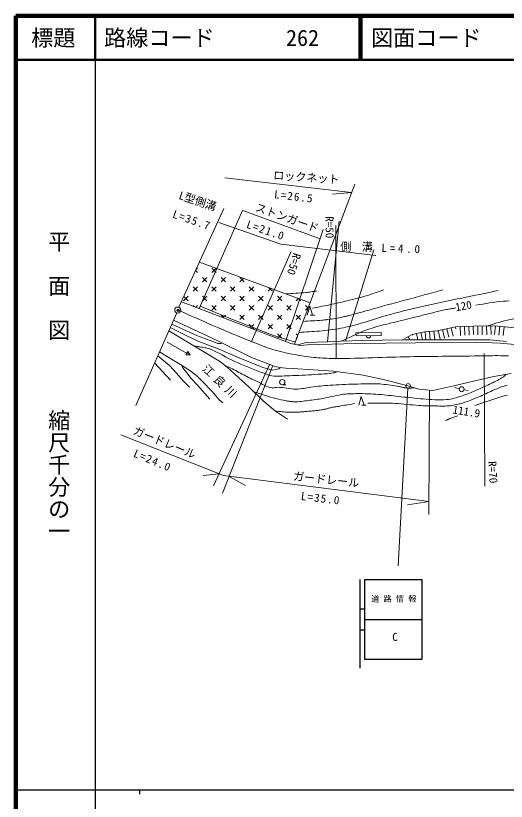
# Model space of a CAD drawing. Units: millimetres, scale not verified. Extents: x 40000 to 680000, y 20000 to 380000.
# Drawn here: x 40000 to 150980, y 202409 to 380000 of the extents above; entities that cross this region are included whole.
import ezdxf
from ezdxf.enums import TextEntityAlignment as Align

# ---------------------------------------------------------------- set-up
doc = ezdxf.new("R2010")
doc.units = ezdxf.units.MM
doc.header["$LTSCALE"] = 1000
doc.header["$PDMODE"] = 32
doc.header["$PDSIZE"] = 500
doc.linetypes.add('CHAIN', pattern=[18.5, 12, -1.5, 3.5, -1.5])
for name, color, linetype, lineweight in [('M-BGD', 7, 'Continuous', 13), ('M-BMK', 2, 'Continuous', 13), ('M-STR-HTXT', 7, 'Continuous', 13), ('M-STR-STRC', 7, 'Continuous', 25), ('M-TTL', 2, 'Continuous', 140), ('M-TTL-BAND', 7, 'Continuous', 25), ('M-TTL-LINE', 7, 'Continuous', 50)]:
    doc.layers.add(name, color=color, linetype=linetype, lineweight=lineweight)
doc.layers.add('M-OTRS', color=6, linetype='Continuous')
doc.layers.add('M-TTL-TXT', color=7, linetype='Continuous')
doc.styles.add('@ＭＳ ゴシック', font='')
doc.styles.add('ＭＳ ゴシック', font='')
doc.styles.get('@ＭＳ ゴシック').set_extended_font_data('@MS Gothic')
doc.styles.get('ＭＳ ゴシック').set_extended_font_data('MS Gothic')

# ---------------------------------------------------------------- blocks, each defined once
blk = doc.blocks.new('針葉樹林')
at = {"color": 7, "linetype": 'Continuous', "lineweight": 13}
for p, q in [((-0.6, -1), (0, 1)), ((0, 1), (0.6, -1)), ((0.1, -1), (1.1, -1))]:
    blk.add_line(p, q, dxfattribs=at)
blk = doc.blocks.new('広葉樹林')
at = {"color": 7, "linetype": 'Continuous', "lineweight": 13}
blk.add_line((0, -0.75), (1, -0.75), dxfattribs=at)
blk.add_circle((0, 0), 0.75, dxfattribs=at)
blk = doc.blocks.new('電力柱')
at = {"color": 7, "linetype": 'Continuous', "lineweight": 13}
blk.add_circle((0, 0), 0.5, dxfattribs=at)

msp = doc.modelspace()

# ---------------------------------------------------------------- linework, layer by layer
at = {"layer": 'M-BGD'}
for p, q in [((76924, 314083), (87063, 336445)), ((81542, 324267), (106596, 315074)), ((80682, 322370), (81111, 321941)), ((80799, 322630), (81111, 322941)), ((84353, 322941), (85353, 321941)), ((84353, 321941), (85300, 322888)), ((82232, 320820), (83232, 319820)), ((82232, 319820), (83232, 320820)), ((86475, 320820), (87475, 319820)), ((86475, 319820), (87475, 320820)), ((90717, 320820), (91717, 319820)), ((90717, 319820), (91508, 320610)), ((80111, 318699), (81111, 317699)), ((80111, 317699), (81111, 318699)), ((84353, 318699), (85353, 317699)), ((84353, 317699), (85353, 318699)), ((88596, 318699), (89596, 317699)), ((88596, 317699), (89596, 318699)), ((92839, 318699), (93839, 317699)), ((92839, 317699), (93839, 318699)), ((97081, 317699), (97715, 318333)), ((97292, 318488), (98081, 317699)), ((77989, 315577), (78989, 316577)), ((78034, 316532), (78989, 315577)), ((82232, 316577), (83232, 315577)), ((82232, 315577), (83232, 316577)), ((86475, 316577), (87475, 315577)), ((86475, 315577), (87475, 316577)), ((90717, 316577), (91717, 315577)), ((90717, 315577), (91717, 316577)), ((94960, 316577), (95960, 315577)), ((94960, 315577), (95960, 316577)), ((99203, 316577), (100203, 315577)), ((99203, 315577), (100203, 316577)), ((77494, 315341), (102236, 305889)), ((80111, 314456), (80267, 314299)), ((80767, 314112), (81111, 314456)), ((84353, 314456), (85353, 313456)), ((84353, 313456), (85353, 314456)), ((88596, 314456), (89596, 313456)), ((88596, 313456), (89596, 314456)), ((92839, 314456), (93839, 313456)), ((92839, 313456), (93839, 314456)), ((97081, 314456), (98081, 313456)), ((97081, 313456), (98081, 314456)), ((101324, 314456), (102324, 313456)), ((101324, 313456), (102324, 314456)), ((103445, 315577), (103923, 316055)), ((103993, 316029), (104445, 315577)), ((105567, 314456), (106146, 313876)), ((76419, 312808), (67159, 291895)), ((81765, 314329), (89048, 311328)), ((105567, 313456), (106242, 314132)), ((75701, 311184), (85585, 306563)), ((86475, 312335), (87060, 311749)), ((86936, 311796), (87475, 312335)), ((89048, 311328), (94328, 309263)), ((90717, 312335), (91717, 311335)), ((90717, 311335), (91717, 312335)), ((94960, 312335), (95960, 311335)), ((94960, 311335), (95960, 312335)), ((99203, 312335), (100203, 311335)), ((99203, 311335), (100203, 312335)), ((103445, 312335), (104445, 311335)), ((103445, 311335), (104445, 312335)), ((75814, 309088), (74975, 309546)), ((81145, 307666), (75307, 310296)), ((78078, 307927), (75814, 309088)), ((92839, 310213), (93839, 309213)), ((93105, 309479), (93839, 310213)), ((94328, 309263), (98338, 307725)), ((97081, 310213), (98081, 309213)), ((97081, 309213), (98081, 310213)), ((101324, 310213), (102324, 309213)), ((101324, 309213), (102324, 310213)), ((136580, 309052), (137002, 307097)), ((137558, 309263), (137980, 307308)), ((138536, 309474), (138957, 307519)), ((139514, 309677), (139534, 309178)), ((140513, 309717), (140593, 307719)), ((141512, 309757), (141592, 307759)), ((142512, 309797), (142592, 307799)), ((143511, 309837), (143542, 307936)), ((144511, 309853), (144543, 307853)), ((145511, 309869), (145543, 307870)), ((146510, 309886), (146543, 307886)), ((147510, 309902), (147543, 307902)), ((148510, 309904), (148302, 307915)), ((149504, 309800), (149297, 307811)), ((150499, 309697), (150292, 307708)), ((81423, 304698), (74632, 308761)), ((81019, 306515), (78078, 307927)), ((85198, 306109), (81145, 307666)), ((98338, 307725), (103261, 306166)), ((99203, 308092), (100203, 307092)), ((99274, 307163), (100203, 308092)), ((103445, 308092), (103829, 307709)), ((103445, 307092), (103688, 307335)), ((116971, 308316), (122656, 308407)), ((116971, 308316), (116983, 307616)), ((116983, 307616), (122667, 307707)), ((122656, 308407), (122667, 307707)), ((128812, 307437), (129194, 306742)), ((129690, 307913), (129727, 307754)), ((130665, 308136), (130984, 306742)), ((131640, 308358), (132009, 306742)), ((132618, 308562), (132769, 306742)), ((133614, 308645), (133773, 306742)), ((134611, 308728), (134776, 306742)), ((135603, 308841), (136025, 306886)), ((74246, 306175), (79499, 303276)), ((86204, 304561), (81019, 306515)), ((85749, 305925), (85198, 306109)), ((85585, 306563), (93353, 302752)), ((86407, 305905), (85749, 305925)), ((86660, 306036), (86407, 305905)), ((102236, 305889), (103262, 305695)), ((103262, 305695), (104364, 305463)), ((105713, 306147), (103813, 305579)), ((104364, 305463), (106009, 305560)), ((110555, 306251), (105713, 306147)), ((106009, 305560), (116979, 305927)), ((113535, 306393), (110555, 306251)), ((118537, 306583), (113535, 306393)), ((116979, 305927), (144084, 306198)), ((127391, 306742), (118537, 306583)), ((143033, 306742), (127391, 306742)), ((147242, 306702), (143033, 306742)), ((144084, 306198), (149578, 305966)), ((151053, 306385), (147242, 306702)), ((149578, 305966), (152925, 305656)), ((72539, 304044), (77742, 300814)), ((78928, 304105), (78494, 303317)), ((79499, 303276), (78928, 304105)), ((86337, 301719), (81423, 304698)), ((90189, 302820), (86204, 304561)), ((72118, 303094), (74898, 300853)), ((78494, 303317), (79499, 303276)), ((95877, 300459), (90189, 302820)), ((93353, 302752), (98683, 300711)), ((75019, 297617), (71427, 301534)), ((74898, 300853), (76407, 299170)), ((77665, 300601), (77742, 300814)), ((78013, 300079), (77665, 300601)), ((77742, 300814), (79580, 299634)), ((87924, 300442), (86337, 301719)), ((92915, 295915), (87924, 300442)), ((98160, 299898), (95877, 300459)), ((99534, 300169), (98160, 299898)), ((98683, 300711), (99640, 300498)), ((99923, 300459), (99534, 300169)), ((99640, 300498), (101120, 300295)), ((101120, 300295), (102678, 300227)), ((102678, 300227), (111887, 299608)), ((76407, 299170), (77897, 297487)), ((78748, 299266), (78013, 300079)), ((79696, 297990), (78748, 299266)), ((79580, 299634), (81205, 298338)), ((111887, 299608), (118600, 298776)), ((118600, 298776), (123534, 297673)), ((147795, 298331), (152061, 299153)), ((77897, 297487), (79309, 296016)), ((81089, 296500), (79696, 297990)), ((81205, 298338), (82192, 297390)), ((82192, 297390), (84552, 294952)), ((123534, 297673), (128970, 296242)), ((139089, 296358), (144835, 297712)), ((144835, 297712), (147795, 298331)), ((83953, 293308), (81089, 296500)), ((84552, 294952), (86023, 293172)), ((96011, 292974), (92915, 295915)), ((128970, 296242), (131195, 295545)), ((131195, 295545), (134378, 295274)), ((134378, 295274), (139089, 296358)), ((139255, 295941), (140342, 295662)), ((142331, 295241), (141409, 295399)), ((86023, 293172), (86855, 292456)), ((98792, 290618), (96011, 292974)), ((101467, 288756), (98792, 290618))]:
    msp.add_line(p, q, dxfattribs=at)
for points in [[(105026, 310893), (105557, 310927), (106088, 310960), (106619, 310992), (107151, 311024), (107682, 311058), (108213, 311094), (108744, 311132), (109274, 311175), (109441, 311189), (109609, 311203), (109776, 311218), (109943, 311234), (110110, 311250), (110276, 311268), (110443, 311288), (110609, 311310), (111032, 311370), (111454, 311434), (111876, 311503), (112297, 311575), (112717, 311650), (113137, 311727), (113557, 311808), (113976, 311890), (114158, 311927), (114340, 311966), (114522, 312005), (114703, 312046), (114884, 312087), (115065, 312130), (115246, 312174), (115427, 312219), (116377, 312466), (117324, 312722), (118270, 312986), (119214, 313255), (120158, 313526), (121101, 313797), (122046, 314065), (122991, 314328), (124039, 314615), (125088, 314900), (126137, 315184), (127186, 315468), (128235, 315750), (129284, 316033), (130334, 316314), (131383, 316596), (132433, 316877), (133483, 317158), (134532, 317440), (135582, 317722), (136631, 318004)], [(123269, 318036), (122771, 317865), (122275, 317691), (121778, 317516), (121282, 317341), (120784, 317169), (120286, 317001), (119786, 316838), (119283, 316682), (118664, 316499), (118044, 316323), (117421, 316153), (116797, 315989), (116172, 315828), (115546, 315672), (114919, 315518), (114292, 315366), (113849, 315262), (113405, 315161), (112960, 315062), (112515, 314966), (112069, 314872), (111624, 314778), (111178, 314685), (110732, 314592), (110287, 314500), (109843, 314409), (109398, 314320), (108953, 314231), (108508, 314142), (108062, 314054), (107617, 313966), (107172, 313876)], [(108050, 317758), (107753, 317716), (107455, 317672), (107158, 317627), (106861, 317583), (106564, 317540), (106267, 317500), (105969, 317462), (105670, 317429), (105092, 317374), (104513, 317328), (103933, 317288), (103353, 317252), (102772, 317218), (102192, 317186), (101612, 317152), (101032, 317115)], [(149129, 317849), (148100, 317637), (147070, 317426), (146040, 317218), (145010, 317010), (143980, 316804), (142949, 316598), (141919, 316391), (140888, 316184), (139858, 315976), (138829, 315767), (137799, 315555), (136771, 315340), (135743, 315123), (134715, 314902), (133689, 314676), (132664, 314447), (131639, 314212), (130653, 313980), (129667, 313743), (128683, 313500), (127700, 313251), (126719, 312997), (125739, 312737), (124761, 312471), (123785, 312200), (123070, 311993), (122359, 311776), (121650, 311553), (120941, 311327), (120233, 311101), (119523, 310878), (118811, 310663), (118096, 310459), (117534, 310303), (116972, 310149), (116409, 309997), (115844, 309849), (115278, 309708), (114711, 309574), (114141, 309450), (113569, 309337), (112964, 309230), (112357, 309136), (111749, 309051), (111139, 308975), (110528, 308905), (109917, 308840), (109305, 308778), (108694, 308717), (108119, 308664), (107543, 308617), (106967, 308575), (106390, 308536), (105813, 308500), (105237, 308463), (104660, 308426), (104084, 308386)], [(144123, 314577), (144896, 314692), (145668, 314815), (146440, 314942), (147212, 315066), (147985, 315185), (148760, 315291), (149535, 315380), (150314, 315448), (150956, 315487), (151599, 315517)], [(113535, 306393), (114289, 306731), (115040, 307078), (115789, 307429), (116539, 307778), (117292, 308120), (118050, 308448), (118816, 308758), (119591, 309044), (120664, 309397), (121747, 309717), (122838, 310012), (123935, 310289), (125035, 310553), (126137, 310813), (127238, 311075), (128335, 311346), (129339, 311602), (130342, 311859), (131346, 312115), (132349, 312370), (133354, 312621), (134360, 312866), (135368, 313104), (136378, 313333), (137390, 313552), (137664, 313607), (137939, 313658), (138215, 313707), (138491, 313754), (138767, 313800), (139043, 313845), (139320, 313891), (139595, 313938)], [(158111, 312120), (157333, 312027), (156555, 311942), (155775, 311861), (154996, 311778), (154218, 311689), (153443, 311587), (152670, 311468), (151900, 311327), (151242, 311183), (150588, 311020), (149938, 310843), (149290, 310655), (148643, 310462), (147997, 310267), (147351, 310074), (146702, 309889)], [(128061, 307024), (129668, 307908), (132480, 308551), (135373, 308792), (139471, 309675), (143488, 309836), (148390, 309917), (152247, 309515), (157470, 309113), (163335, 307827), (167835, 306301), (171531, 305336), (174625, 304232)], [(112750, 299501), (112638, 299463), (112526, 299425), (112413, 299388), (112299, 299354), (112185, 299321), (112070, 299291), (111955, 299264), (111839, 299240), (111410, 299170), (110979, 299114), (110547, 299071), (110113, 299036), (109679, 299008), (109244, 298983), (108810, 298959), (108376, 298931), (107653, 298882), (106931, 298836), (106208, 298794), (105485, 298755), (104761, 298720), (104038, 298689), (103314, 298663), (102591, 298641), (102007, 298618), (101423, 298586), (100838, 298552), (100253, 298524), (99668, 298510), (99086, 298516), (98506, 298551), (97928, 298621), (97631, 298678), (97338, 298753), (97049, 298842), (96762, 298942), (96477, 299048), (96193, 299159), (95910, 299269), (95626, 299376), (94858, 299660), (94091, 299950), (93328, 300247), (92566, 300550), (91808, 300860), (91052, 301177), (90300, 301501), (89551, 301833), (88832, 302175), (88124, 302542), (87422, 302922), (86722, 303306), (86018, 303682), (85307, 304040), (84584, 304369), (83843, 304658), (83580, 304744), (83313, 304819), (83043, 304885), (82772, 304943), (82498, 304996), (82224, 305045), (81950, 305093), (81677, 305141), (81526, 305167), (81375, 305191), (81223, 305212), (81071, 305233), (80920, 305252), (80768, 305270), (80616, 305287), (80463, 305305)], [(130114, 295884), (129956, 295865), (129799, 295847), (129641, 295831), (129483, 295817), (129325, 295806), (129167, 295800), (129008, 295797), (128850, 295799), (128723, 295805), (128596, 295816), (128469, 295831), (128343, 295848), (128217, 295867), (128091, 295888), (127965, 295909), (127839, 295930), (127647, 295963), (127455, 295999), (127264, 296038), (127073, 296078), (126882, 296117), (126690, 296156), (126499, 296193), (126306, 296226), (125813, 296306), (125318, 296386), (124824, 296463), (124329, 296536), (123833, 296603), (123336, 296662), (122839, 296711), (122340, 296748), (121633, 296782), (120924, 296799), (120216, 296801), (119507, 296791), (118798, 296774), (118089, 296753), (117380, 296730), (116671, 296710), (115975, 296690), (115278, 296669), (114581, 296644), (113884, 296616), (113187, 296583), (112491, 296547), (111795, 296505), (111100, 296458), (110557, 296417), (110014, 296372), (109472, 296323), (108930, 296271), (108389, 296216), (107847, 296157), (107306, 296096), (106766, 296032), (106354, 295976), (105944, 295908), (105534, 295834), (105124, 295760), (104714, 295690), (104303, 295632), (103891, 295589), (103477, 295568), (102938, 295579), (102401, 295625), (101865, 295695), (101329, 295778), (100794, 295861), (100257, 295932), (99720, 295980), (99182, 295994), (99031, 295983), (98880, 295959), (98730, 295927), (98581, 295893), (98431, 295862), (98281, 295839), (98132, 295829), (97982, 295839), (97520, 295933), (97071, 296075), (96633, 296254), (96202, 296461), (95776, 296684), (95352, 296913), (94928, 297138), (94500, 297348), (94133, 297520), (93768, 297694), (93404, 297870), (93042, 298049), (92680, 298230), (92318, 298412), (91958, 298595), (91598, 298780), (91234, 298971), (90872, 299167), (90513, 299367), (90153, 299567), (89793, 299766), (89431, 299960), (89065, 300148), (88696, 300328), (88540, 300398), (88382, 300466), (88224, 300531), (88064, 300594), (87904, 300656), (87744, 300717), (87585, 300780), (87425, 300843)], [(150907, 298931), (150863, 298873), (150818, 298817), (150770, 298761), (150721, 298708), (150671, 298655), (150619, 298605), (150565, 298556), (150509, 298509), (150370, 298400), (150226, 298297), (150078, 298199), (149928, 298106), (149774, 298015), (149620, 297927), (149465, 297841), (149310, 297754), (148960, 297563), (148607, 297377), (148252, 297196), (147894, 297020), (147535, 296847), (147173, 296678), (146811, 296511), (146448, 296345), (145761, 296032), (145074, 295719), (144385, 295409), (143693, 295106), (142997, 294812), (142297, 294532), (141590, 294268), (140876, 294023), (140459, 293890), (140040, 293761), (139617, 293639), (139193, 293527), (138766, 293425), (138337, 293337), (137905, 293265), (137471, 293211), (136811, 293161), (136149, 293143), (135486, 293150), (134823, 293178), (134159, 293219), (133496, 293268), (132832, 293319), (132170, 293366), (131540, 293411), (130911, 293466), (130282, 293527), (129653, 293594), (129025, 293663), (128397, 293733), (127769, 293802), (127140, 293869), (126584, 293927), (126028, 293989), (125472, 294052), (124916, 294115), (124360, 294176), (123804, 294234), (123248, 294287), (122690, 294333), (122087, 294378), (121482, 294420), (120878, 294459), (120274, 294493), (119669, 294522), (119064, 294544), (118459, 294559), (117853, 294565), (117389, 294566), (116923, 294563), (116458, 294557), (115993, 294545), (115528, 294525), (115064, 294497), (114601, 294460), (114139, 294410), (113602, 294335), (113068, 294240), (112537, 294131), (112006, 294014), (111477, 293893), (110947, 293774), (110416, 293661), (109883, 293559), (109473, 293488), (109063, 293419), (108652, 293352), (108241, 293288), (107830, 293226), (107418, 293167), (107006, 293110), (106594, 293056), (106196, 293004), (105797, 292951), (105399, 292900), (105000, 292851), (104601, 292807), (104202, 292771), (103802, 292744), (103401, 292727), (103262, 292725), (103122, 292727), (102982, 292732), (102842, 292739), (102703, 292748), (102563, 292759), (102424, 292772), (102285, 292785), (102145, 292799), (102006, 292814), (101867, 292830), (101729, 292849), (101590, 292869), (101452, 292890), (101314, 292914), (101176, 292940), (100590, 293061), (100005, 293191), (99423, 293330), (98842, 293477), (98262, 293630), (97685, 293789), (97108, 293953), (96533, 294120), (96198, 294223), (95864, 294332), (95532, 294445), (95201, 294561), (94870, 294677), (94538, 294791), (94206, 294902), (93871, 295007)], [(151211, 296478), (150835, 296384), (150503, 296289), (150174, 296182), (149848, 296066), (149524, 295943), (149203, 295815), (148882, 295683), (148562, 295550), (148243, 295416), (147857, 295251), (147474, 295079), (147093, 294902), (146714, 294722), (146334, 294541), (145954, 294363), (145571, 294190), (145186, 294023), (144675, 293809), (144163, 293594), (143650, 293382), (143136, 293175), (142619, 292974), (142098, 292783), (141574, 292603), (141046, 292437), (140706, 292338), (140364, 292244), (140021, 292157), (139676, 292075), (139330, 292002), (138982, 291937), (138633, 291880), (138282, 291834), (137883, 291796), (137482, 291772), (137081, 291760), (136679, 291756), (136277, 291759), (135874, 291765), (135472, 291772), (135071, 291776), (134584, 291780), (134098, 291787), (133612, 291796), (133125, 291809), (132639, 291824), (132153, 291843), (131667, 291866), (131182, 291892), (130513, 291939), (129845, 291997), (129178, 292064), (128511, 292133), (127844, 292202), (127176, 292265), (126508, 292319), (125839, 292360), (125269, 292382), (124698, 292395), (124128, 292402), (123557, 292404), (122986, 292402), (122415, 292400), (121844, 292398), (121273, 292398), (121070, 292399), (120867, 292399), (120664, 292399), (120460, 292399), (120257, 292399), (120054, 292399), (119851, 292398), (119648, 292398)], [(143870, 291857), (144778, 292161), (145684, 292471), (146590, 292784), (147495, 293096), (148403, 293403), (149312, 293701), (150226, 293987), (151145, 294256)], [(116746, 292360), (116349, 292287), (115953, 292213), (115556, 292140), (115160, 292066), (114763, 291993), (114367, 291921), (113970, 291849), (113573, 291779), (113302, 291734), (113030, 291691), (112759, 291650), (112487, 291610), (112215, 291567), (111944, 291522), (111674, 291473), (111405, 291419), (111245, 291382), (111086, 291340), (110928, 291296), (110770, 291250), (110612, 291204), (110454, 291160), (110295, 291118), (110135, 291081), (109870, 291027), (109605, 290976), (109338, 290929), (109072, 290885), (108804, 290844), (108537, 290805), (108269, 290769), (108001, 290734), (107705, 290700), (107409, 290669), (107113, 290642), (106816, 290617), (106519, 290594), (106222, 290572), (105925, 290549), (105628, 290526), (105398, 290506), (105167, 290487), (104937, 290467), (104706, 290448), (104475, 290430), (104244, 290413), (104013, 290399), (103782, 290387), (103526, 290375), (103270, 290363), (103014, 290354), (102758, 290346), (102501, 290340), (102245, 290339), (101989, 290341), (101733, 290347), (101364, 290366), (100996, 290392), (100628, 290425), (100261, 290462), (99894, 290502), (99527, 290543), (99159, 290582), (98792, 290618)], [(137254, 288490), (137374, 288544), (137495, 288599), (137615, 288653), (137735, 288708), (137856, 288762), (137977, 288815), (138098, 288867), (138221, 288916), (138446, 289001), (138672, 289082), (138899, 289159), (139127, 289235), (139355, 289310), (139584, 289384), (139812, 289459), (140040, 289535)]]:
    msp.add_lwpolyline(points, dxfattribs=at)
msp.add_circle((128772, 296324), 500, dxfattribs=at)
msp.add_arc((119825, 307662), 500, 180.91099, 0.91099, dxfattribs=at)
at = {"layer": 'M-BMK', "linetype": 'CHAIN'}
msp.add_lwpolyline([(151467, 303087), (150864, 303109), (150262, 303126), (149660, 303140), (149056, 303149), (148452, 303150), (147849, 303144), (147245, 303134), (146641, 303122), (146037, 303109), (145433, 303097), (144829, 303089), (143784, 303078), (142739, 303068), (141694, 303057), (140649, 303047), (139604, 303036), (138558, 303025), (137513, 303014), (136468, 303002), (135423, 302990), (134378, 302978), (133333, 302965), (132288, 302953), (131243, 302939), (130199, 302925), (129154, 302909), (128109, 302891), (127063, 302870), (126018, 302844), (124973, 302813), (123927, 302779), (122882, 302744), (121837, 302707), (120791, 302670), (119746, 302635), (118701, 302602), (117656, 302573), (116610, 302548), (115565, 302528), (114520, 302515), (113474, 302510), (112429, 302514), (111384, 302527), (110880, 302537), (110376, 302551), (109872, 302569), (109368, 302592), (108865, 302621), (108362, 302658), (107860, 302704), (107359, 302759), (106297, 302894), (105235, 303043), (104175, 303206), (103118, 303387), (102064, 303587), (101016, 303810), (99973, 304055), (98937, 304327), (97951, 304618), (96975, 304939), (96007, 305285), (95044, 305650), (94086, 306029), (93132, 306415), (92178, 306804), (91224, 307190), (90142, 307628), (89063, 308073), (87987, 308526), (86912, 308983), (85840, 309445), (84770, 309911), (83700, 310379), (82631, 310849), (81563, 311320), (80494, 311790), (79425, 312259), (78354, 312726), (77283, 313189)], dxfattribs=at)
at = {"layer": 'M-BMK'}
msp.add_circle((76650, 313454), 686, dxfattribs=at)
at = {"layer": 'M-OTRS'}
msp.add_point((76741, 313414), dxfattribs=at)
at = {"layer": 'M-STR-HTXT'}
for p, q in [((87319, 343320), (115965, 340005)), ((116688, 341927), (103086, 305732)), ((115965, 340005), (111658, 339644)), ((91324, 335929), (81531, 313798)), ((91343, 335972), (108864, 329529)), ((85965, 333221), (99972, 328345)), ((113205, 333549), (110555, 306251)), ((112490, 302459), (112412, 332601)), ((109587, 331673), (101042, 306345)), ((99972, 328345), (121486, 325791)), ((121022, 327107), (114590, 306433)), ((93259, 306212), (102309, 326686)), ((146095, 273632), (145941, 303658)), ((84727, 273709), (97496, 301259)), ((86816, 272084), (98192, 300950)), ((133634, 295338), (133481, 267208)), ((63754, 285240), (86971, 276031)), ((85984, 276422), (82444, 276069)), ((86971, 276031), (133497, 270197)), ((88305, 275863), (91962, 273786)), ((133497, 270197), (128606, 269414))]:
    msp.add_line(p, q, dxfattribs=at)
at = {"layer": 'M-STR-STRC', "lineweight": 13}
msp.add_line((126516, 255600), (128681, 295809), dxfattribs=at)
at = {"layer": 'M-STR-STRC'}
for p, q in [((117880, 252510), (117880, 232510)), ((118880, 252510), (131880, 252510)), ((118880, 252510), (118880, 234510)), ((131880, 252510), (131880, 234510)), ((117880, 245885), (118880, 245885)), ((118880, 243510), (131880, 243510)), ((117880, 241135), (118880, 241135)), ((118880, 234510), (131880, 234510))]:
    msp.add_line(p, q, dxfattribs=at)
at = {"layer": 'M-TTL'}
for p, q in [((40000, 380000), (40000, 20000)), ((680000, 380000), (40000, 380000))]:
    msp.add_line(p, q, dxfattribs=at)
at = {"layer": 'M-TTL-BAND'}
for p, q in [((58000, 370000), (58000, 20000)), ((40000, 205000), (579000, 205000)), ((68000, 205000), (68000, 204000))]:
    msp.add_line(p, q, dxfattribs=at)
at = {"layer": 'M-TTL-LINE'}
for p, q in [((58000, 380000), (58000, 370000)), ((117750, 380000), (117750, 370000)), ((118250, 380000), (118250, 370000)), ((40000, 370000), (680000, 370000))]:
    msp.add_line(p, q, dxfattribs=at)

# ---------------------------------------------------------------- block references
at = {"layer": 'M-BGD', "rotation": 1.10932}
for name, p, xscale, yscale in [('針葉樹林', (106520, 313314), 1000, 1000), ('広葉樹林', (100304, 297164), 800, 800), ('電力柱', (140882, 295559), 1100, 1100), ('針葉樹林', (118192, 292947), 1000, 1000)]:
    msp.add_blockref(name, p, dxfattribs=dict(at, xscale=xscale, yscale=yscale))

# ---------------------------------------------------------------- texts
at = {"layer": 'M-BGD', "style": 'ＭＳ ゴシック'}
for s, rotation, p in [('120', 10.349, (141562, 312959)), ('111.9', 351.159, (141736, 289079))]:
    msp.add_text(s, height=1833, rotation=rotation, dxfattribs=at).set_placement(p, align=Align.BOTTOM_CENTER)
at = {"layer": 'M-BGD', "insert": (82613, 300584), "char_height": 1833, "attachment_point": 4, "rotation": 316.411, "style": 'ＭＳ ゴシック'}
msp.add_mtext('\\T1.4;江良川\u3000', dxfattribs=at)
at = {"layer": 'M-STR-HTXT', "style": 'ＭＳ ゴシック'}
for s, rotation, p in [('ロックネット', 356.133, (98162, 342490)), ('ガードレール', 337.861, (66170, 284993)), ('ガードレール', 353.791, (102621, 274495))]:
    msp.add_text(s, height=1833, rotation=rotation, dxfattribs=at).set_placement(p, align=Align.BOTTOM_LEFT)
for s, rotation, p in [('L型側溝', 341.568, (80716, 336718)), ('ストンガード', 340.748, (100914, 332926)), ('R=50', 270.854, (109543, 332152)), ('R=50', 252.846, (101572, 324297)), ('R=70', 273.335, (146495, 276722))]:
    msp.add_text(s, height=1833, rotation=rotation, dxfattribs=at).set_placement(p, align=Align.BOTTOM_CENTER)
at = {"layer": 'M-STR-HTXT', "char_height": 1833, "attachment_point": 8, "style": 'ＭＳ ゴシック'}
for s, insert, rotation in [('\\T1.2;L=26.5', (102837, 338215), 353.296), ('\\T1.2;L=35.7', (79555, 332926), 341.137), ('\\T1.2;L=21.0', (96271, 330604), 341.137), ('\\T1.3;側\\~溝', (117462, 326633), 359.136), ('\\T1.5;L=4.0', (127381, 326425), 357.957), ('\\T1.2;L=24.0', (70597, 278599), 337.229), ('\\T1.2;L=35.0', (108893, 269978), 353.296)]:
    msp.add_mtext(s, dxfattribs=dict(at, insert=insert, rotation=rotation))
at = {"layer": 'M-STR-STRC', "style": 'ＭＳ ゴシック'}
for s, height, p in [('道 路 情 報', 1320, (120430, 247110)), ('  C', 1833, (122680, 238110))]:
    msp.add_text(s, height=height, dxfattribs=at).set_placement(p, align=Align.BOTTOM_LEFT)
at = {"layer": 'M-TTL-BAND', "style": '@ＭＳ ゴシック'}
for s, p in [('平  面  図', (49777, 306475)), ('縮尺千分の一', (49777, 261030))]:
    msp.add_text(s, height=3666, rotation=270, dxfattribs=at).set_placement(p, align=Align.MIDDLE_RIGHT)
at = {"layer": 'M-TTL-TXT', "style": 'ＭＳ ゴシック'}
msp.add_text('標題', height=3666, dxfattribs=at).set_placement((48500, 375000), align=Align.MIDDLE_CENTER)
for s, p in [('路線コード', (60000, 375000)), ('262', (101142, 375000)), ('図面コード', (120380, 375000))]:
    msp.add_text(s, height=3666, dxfattribs=at).set_placement(p, align=Align.MIDDLE_LEFT)

doc.saveas('drawing.dxf')
